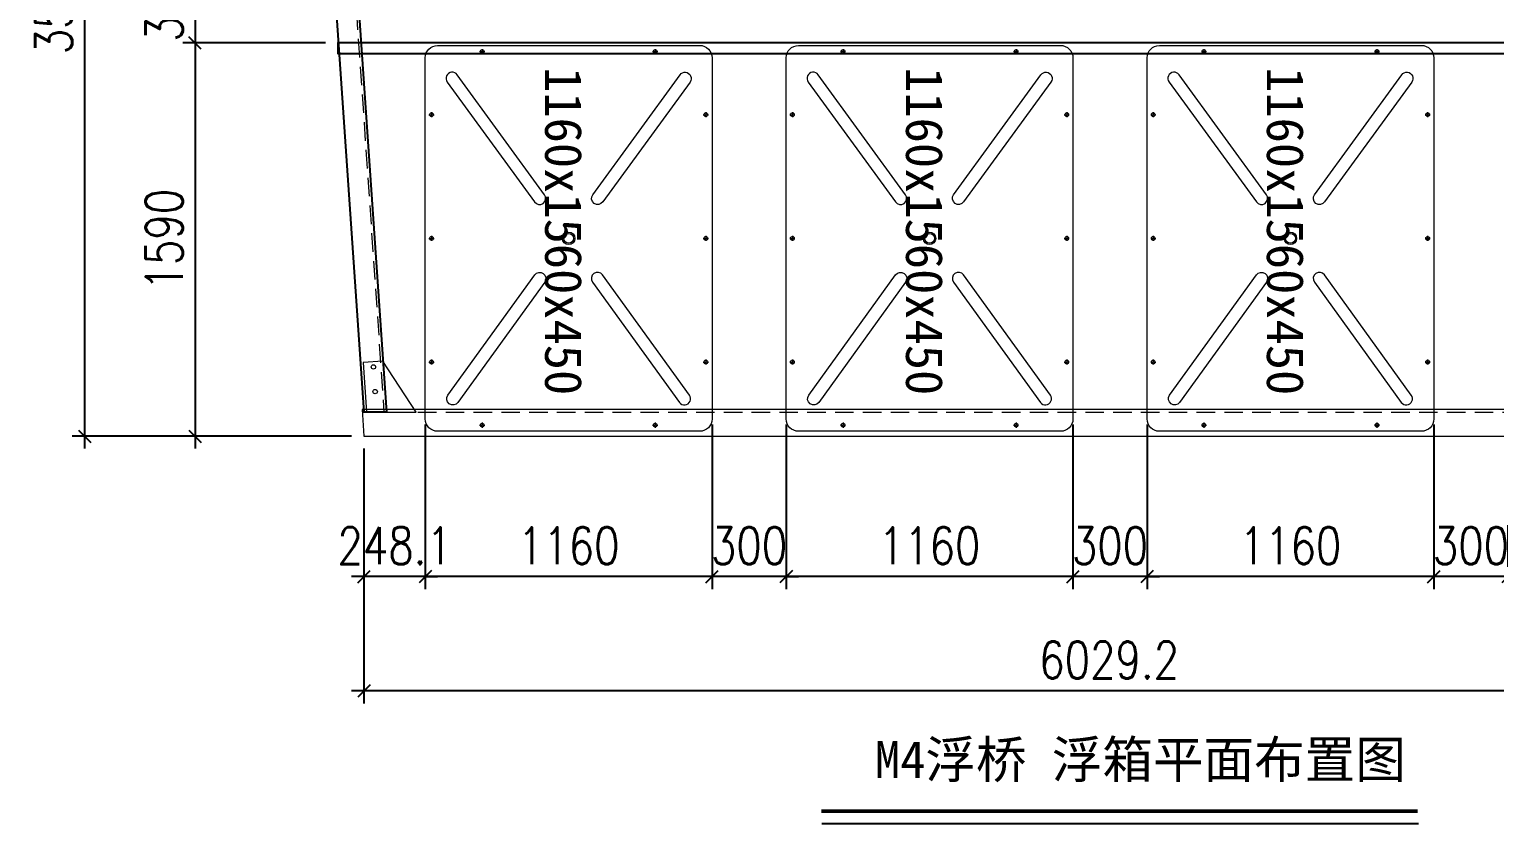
# Model space of a CAD drawing. Header units: millimetres. Extents: x 11827 to 862553, y 15071 to 134256.
# Drawn here: x 798674 to 804602, y 86541 to 89752 of the extents above; entities that cross this region are included whole.
import ezdxf

# ---------------------------------------------------------------- set-up
doc = ezdxf.new("R2010")
doc.units = ezdxf.units.MM
doc.linetypes.add('CENTER', pattern=[2, 1.25, -0.25, 0.25, -0.25])
doc.linetypes.add('HIDDEN', pattern=[0.375, 0.25, -0.125])
for name, color, linetype in [('00打印图框', 255, 'Continuous'), ('卡槽', 242, 'Continuous'), ('标注', 9, 'Continuous'), ('连接端梁', 130, 'Continuous')]:
    doc.layers.add(name, color=color, linetype=linetype)
for name, color, linetype, lineweight in [('加强板', 140, 'Continuous', 18), ('文本', 3, 'Continuous', 13), ('浮箱', 160, 'Continuous', 20), ('虚线', 8, 'Continuous', 0), ('铝主梁', 3, 'Continuous', 9)]:
    doc.layers.add(name, color=color, linetype=linetype, lineweight=lineweight)
doc.styles.add('Arial', font='')
doc.styles.add('HZTXT', font='txtw.shx', dxfattribs={"width": 0.8, "bigfont": 'hztxtw.shx'})
doc.styles.get('Arial').set_extended_font_data('STXihei')
doc.dimstyles.new('DIM-50', dxfattribs={"dimscale": 50, "dimtxt": 3, "dimasz": 1, "dimexe": 1, "dimexo": 1, "dimgap": 1, "dimtad": 1, "dimdec": 1, "dimdsep": 46, "dimtxsty": 'HZTXT', "dimblk": 'OBLIQUE', "dimblk1": 'ARCHTICK', "dimblk2": 'OBLIQUE', "dimcen": 0, "dimdle": 1, "dimclrd": 9, "dimclre": 9, "dimclrt": 2, "dimadec": 1, "dimazin": 0, "dimtfac": 1, "dimtdec": 1, "dimtix": 1, "dimtmove": 2, "dimatfit": 3, "dimldrblk": 'OBLIQUE', "dimfxl": 15, "dimtolj": 1, "dimtzin": 0, "dimarcsym": 1})

# ---------------------------------------------------------------- blocks, each defined once
blk = doc.blocks.new('_Oblique')
at = {"color": 0, "linetype": 'ByBlock', "lineweight": -2}
blk.add_line((-0.5, -0.5), (0.5, 0.5), dxfattribs=at)
blk = doc.blocks.new('*D375')
at = {"layer": 'Defpoints', "color": 0, "transparency": 16777216}
for p in [(804355.6, 88205, 0), (804655.6, 88205, 0), (804355.6, 87539.4)]:
    blk.add_point(p, dxfattribs=at)
at = {"layer": '标注', "color": 9, "lineweight": -2, "transparency": 16777216}
for p, q in [((804355.6, 88155), (804355.6, 87489.4)), ((804655.6, 88155), (804655.6, 87489.4)), ((804355.6, 87539.4), (804305.6, 87539.4)), ((804655.6, 87539.4), (804355.6, 87539.4)), ((804655.6, 87539.4), (804705.6, 87539.4))]:
    blk.add_line(p, q, dxfattribs=at)
at = {"layer": '标注', "color": 9, "lineweight": -2, "transparency": 16777216, "xscale": 50, "yscale": 50, "zscale": 50}
blk.add_blockref('_Oblique', (804355.6, 87539.4), dxfattribs=at)
at = {"layer": '标注', "color": 9, "lineweight": -2, "transparency": 16777216, "xscale": 50, "yscale": 50, "zscale": 50, "rotation": 180}
blk.add_blockref('_Oblique', (804655.6, 87539.4), dxfattribs=at)
at = {"layer": '标注', "color": 2, "transparency": 16777216, "insert": (804505.6, 87664.4), "char_height": 150, "attachment_point": 5, "style": 'HZTXT'}
blk.add_mtext('\\A1;300', dxfattribs=at)
blk = doc.blocks.new('_ArchTick')
at = {"color": 0, "linetype": 'ByBlock', "lineweight": 100, "const_width": 0.15}
blk.add_lwpolyline([(-0.5, -0.5), (0.5, 0.5)], dxfattribs=at)
blk = doc.blocks.new('*D395')
at = {"layer": 'Defpoints', "color": 0, "transparency": 16777216}
for p in [(803195.6, 88205, 0), (804355.6, 88205, 0), (803195.6, 87539.4)]:
    blk.add_point(p, dxfattribs=at)
at = {"layer": '标注', "color": 9, "lineweight": -2, "transparency": 16777216}
for p, q in [((803195.6, 88155), (803195.6, 87489.4)), ((804355.6, 88155), (804355.6, 87489.4)), ((804405.6, 87539.4), (803145.6, 87539.4))]:
    blk.add_line(p, q, dxfattribs=at)
at = {"layer": '标注', "color": 9, "lineweight": -2, "transparency": 16777216, "xscale": 50, "yscale": 50, "zscale": 50, "rotation": 180}
blk.add_blockref('_Oblique', (803195.6, 87539.4), dxfattribs=at)
at = {"layer": '标注', "color": 9, "lineweight": -2, "transparency": 16777216, "xscale": 50, "yscale": 50, "zscale": 50}
blk.add_blockref('_Oblique', (804355.6, 87539.4), dxfattribs=at)
at = {"layer": '标注', "color": 2, "transparency": 16777216, "insert": (803775.6, 87664.4), "char_height": 150, "attachment_point": 5, "style": 'HZTXT'}
blk.add_mtext('\\A1;1160', dxfattribs=at)
blk = doc.blocks.new('*D396')
at = {"layer": 'Defpoints', "color": 0, "transparency": 16777216}
for p in [(800275.6, 88205, 0), (801435.6, 88205, 0), (800275.6, 87539.4)]:
    blk.add_point(p, dxfattribs=at)
at = {"layer": '标注', "color": 9, "lineweight": -2, "transparency": 16777216}
for p, q in [((800275.6, 88155), (800275.6, 87489.4)), ((801435.6, 88155), (801435.6, 87489.4)), ((801485.6, 87539.4), (800225.6, 87539.4))]:
    blk.add_line(p, q, dxfattribs=at)
at = {"layer": '标注', "color": 9, "lineweight": -2, "transparency": 16777216, "xscale": 50, "yscale": 50, "zscale": 50, "rotation": 180}
blk.add_blockref('_Oblique', (800275.6, 87539.4), dxfattribs=at)
at = {"layer": '标注', "color": 9, "lineweight": -2, "transparency": 16777216, "xscale": 50, "yscale": 50, "zscale": 50}
blk.add_blockref('_Oblique', (801435.6, 87539.4), dxfattribs=at)
at = {"layer": '标注', "color": 2, "transparency": 16777216, "insert": (800855.6, 87664.4), "char_height": 150, "attachment_point": 5, "style": 'HZTXT'}
blk.add_mtext('\\A1;1160', dxfattribs=at)
blk = doc.blocks.new('*D376')
at = {"layer": 'Defpoints', "color": 0, "transparency": 16777216}
for p in [(800275.6, 88205, 0), (800027.6, 88107, 0), (800027.6, 87539.4)]:
    blk.add_point(p, dxfattribs=at)
at = {"layer": '标注', "color": 9, "lineweight": -2, "transparency": 16777216}
for p, q in [((800275.6, 88155), (800275.6, 87489.4)), ((800027.6, 88057), (800027.6, 87489.4)), ((800027.6, 87539.4), (799977.6, 87539.4)), ((800275.6, 87539.4), (800027.6, 87539.4)), ((800275.6, 87539.4), (800325.6, 87539.4))]:
    blk.add_line(p, q, dxfattribs=at)
at = {"layer": '标注', "color": 9, "lineweight": -2, "transparency": 16777216, "xscale": 50, "yscale": 50, "zscale": 50}
blk.add_blockref('_Oblique', (800027.6, 87539.4), dxfattribs=at)
at = {"layer": '标注', "color": 9, "lineweight": -2, "transparency": 16777216, "xscale": 50, "yscale": 50, "zscale": 50, "rotation": 180}
blk.add_blockref('_Oblique', (800275.6, 87539.4), dxfattribs=at)
at = {"layer": '标注', "color": 2, "transparency": 16777216, "insert": (800151.6, 87664.4), "char_height": 150, "attachment_point": 5, "style": 'HZTXT'}
blk.add_mtext('\\A1;248.1', dxfattribs=at)
blk = doc.blocks.new('*D385')
at = {"layer": 'Defpoints', "color": 0, "transparency": 16777216}
for p in [(799786.4, 91607, 0), (798897.2, 88107), (800027.6, 88107, 0)]:
    blk.add_point(p, dxfattribs=at)
at = {"layer": '标注', "color": 9, "lineweight": -2, "transparency": 16777216}
for p, q in [((798897.2, 91657), (798897.2, 88057)), ((799736.4, 91607), (798847.2, 91607)), ((799977.6, 88107), (798847.2, 88107))]:
    blk.add_line(p, q, dxfattribs=at)
at = {"layer": '标注', "color": 9, "lineweight": -2, "transparency": 16777216, "xscale": 50, "yscale": 50, "zscale": 50}
for p, rotation in [((798897.2, 91607), 90), ((798897.2, 88107), 270)]:
    blk.add_blockref('_Oblique', p, dxfattribs=dict(at, rotation=rotation))
at = {"layer": '标注', "color": 2, "transparency": 16777216, "insert": (798772.2, 89857), "char_height": 150, "attachment_point": 5, "rotation": 90, "style": 'HZTXT'}
blk.add_mtext('\\A1;3500', dxfattribs=at)
blk = doc.blocks.new('*D386')
at = {"layer": 'Defpoints', "color": 0, "transparency": 16777216}
for p in [(799898.3, 90017), (799344.2, 89697.1), (799921.7, 89697.1, 0)]:
    blk.add_point(p, dxfattribs=at)
at = {"layer": '标注', "color": 9, "lineweight": -2, "transparency": 16777216}
for p, q in [((799344.2, 90017), (799344.2, 90067)), ((799848.3, 90017), (799294.2, 90017)), ((799344.2, 90017), (799344.2, 89697.1)), ((799871.7, 89697.1), (799294.2, 89697.1)), ((799344.2, 89697.1), (799344.2, 89647.1))]:
    blk.add_line(p, q, dxfattribs=at)
at = {"layer": '标注', "color": 9, "lineweight": -2, "transparency": 16777216, "xscale": 50, "yscale": 50, "zscale": 50}
for p, rotation in [((799344.2, 90017), 270), ((799344.2, 89697.1), 90)]:
    blk.add_blockref('_Oblique', p, dxfattribs=dict(at, rotation=rotation))
at = {"layer": '标注', "color": 2, "transparency": 16777216, "insert": (799219.2, 89857), "char_height": 150, "attachment_point": 5, "rotation": 90, "style": 'HZTXT'}
blk.add_mtext('\\A1;320', dxfattribs=at)
blk = doc.blocks.new('*D388')
at = {"layer": 'Defpoints', "color": 0, "transparency": 16777216}
for p in [(799921.7, 89697.1, 0), (799344.2, 88107), (800027.6, 88107)]:
    blk.add_point(p, dxfattribs=at)
at = {"layer": '标注', "color": 9, "lineweight": -2, "transparency": 16777216}
for p, q in [((799871.7, 89697.1), (799294.2, 89697.1)), ((799344.2, 89747.1), (799344.2, 88057)), ((799977.6, 88107), (799294.2, 88107))]:
    blk.add_line(p, q, dxfattribs=at)
at = {"layer": '标注', "color": 9, "lineweight": -2, "transparency": 16777216, "xscale": 50, "yscale": 50, "zscale": 50}
for p, rotation in [((799344.2, 89697.1), 90), ((799344.2, 88107), 270)]:
    blk.add_blockref('_Oblique', p, dxfattribs=dict(at, rotation=rotation))
at = {"layer": '标注', "color": 2, "transparency": 16777216, "insert": (799219.2, 88902), "char_height": 150, "attachment_point": 5, "rotation": 90, "style": 'HZTXT'}
blk.add_mtext('\\A1;1590', dxfattribs=at)
blk = doc.blocks.new('*D389')
at = {"layer": 'Defpoints', "color": 0, "transparency": 16777216}
for p in [(802895.6, 88205, 0), (803195.6, 88205, 0), (802895.6, 87539.4)]:
    blk.add_point(p, dxfattribs=at)
at = {"layer": '标注', "color": 9, "lineweight": -2, "transparency": 16777216}
for p, q in [((802895.6, 88155), (802895.6, 87489.4)), ((803195.6, 88155), (803195.6, 87489.4)), ((802895.6, 87539.4), (802845.6, 87539.4)), ((803195.6, 87539.4), (802895.6, 87539.4)), ((803195.6, 87539.4), (803245.6, 87539.4))]:
    blk.add_line(p, q, dxfattribs=at)
at = {"layer": '标注', "color": 9, "lineweight": -2, "transparency": 16777216, "xscale": 50, "yscale": 50, "zscale": 50}
blk.add_blockref('_Oblique', (802895.6, 87539.4), dxfattribs=at)
at = {"layer": '标注', "color": 9, "lineweight": -2, "transparency": 16777216, "xscale": 50, "yscale": 50, "zscale": 50, "rotation": 180}
blk.add_blockref('_Oblique', (803195.6, 87539.4), dxfattribs=at)
at = {"layer": '标注', "color": 2, "transparency": 16777216, "insert": (803045.6, 87664.4), "char_height": 150, "attachment_point": 5, "style": 'HZTXT'}
blk.add_mtext('\\A1;300', dxfattribs=at)
blk = doc.blocks.new('*D397')
at = {"layer": 'Defpoints', "color": 0, "transparency": 16777216}
for p in [(801735.6, 88205, 0), (802895.6, 88205, 0), (801735.6, 87539.4)]:
    blk.add_point(p, dxfattribs=at)
at = {"layer": '标注', "color": 9, "lineweight": -2, "transparency": 16777216}
for p, q in [((801735.6, 88155), (801735.6, 87489.4)), ((802895.6, 88155), (802895.6, 87489.4)), ((802945.6, 87539.4), (801685.6, 87539.4))]:
    blk.add_line(p, q, dxfattribs=at)
at = {"layer": '标注', "color": 9, "lineweight": -2, "transparency": 16777216, "xscale": 50, "yscale": 50, "zscale": 50, "rotation": 180}
blk.add_blockref('_Oblique', (801735.6, 87539.4), dxfattribs=at)
at = {"layer": '标注', "color": 9, "lineweight": -2, "transparency": 16777216, "xscale": 50, "yscale": 50, "zscale": 50}
blk.add_blockref('_Oblique', (802895.6, 87539.4), dxfattribs=at)
at = {"layer": '标注', "color": 2, "transparency": 16777216, "insert": (802315.6, 87664.4), "char_height": 150, "attachment_point": 5, "style": 'HZTXT'}
blk.add_mtext('\\A1;1160', dxfattribs=at)
blk = doc.blocks.new('*D390')
at = {"layer": 'Defpoints', "color": 0, "transparency": 16777216}
for p in [(801435.6, 88205, 0), (801735.6, 88205, 0), (801435.6, 87539.4)]:
    blk.add_point(p, dxfattribs=at)
at = {"layer": '标注', "color": 9, "lineweight": -2, "transparency": 16777216}
for p, q in [((801435.6, 88155), (801435.6, 87489.4)), ((801735.6, 88155), (801735.6, 87489.4)), ((801435.6, 87539.4), (801385.6, 87539.4)), ((801735.6, 87539.4), (801435.6, 87539.4)), ((801735.6, 87539.4), (801785.6, 87539.4))]:
    blk.add_line(p, q, dxfattribs=at)
at = {"layer": '标注', "color": 9, "lineweight": -2, "transparency": 16777216, "xscale": 50, "yscale": 50, "zscale": 50}
blk.add_blockref('_Oblique', (801435.6, 87539.4), dxfattribs=at)
at = {"layer": '标注', "color": 9, "lineweight": -2, "transparency": 16777216, "xscale": 50, "yscale": 50, "zscale": 50, "rotation": 180}
blk.add_blockref('_Oblique', (801735.6, 87539.4), dxfattribs=at)
at = {"layer": '标注', "color": 2, "transparency": 16777216, "insert": (801585.6, 87664.4), "char_height": 150, "attachment_point": 5, "style": 'HZTXT'}
blk.add_mtext('\\A1;300', dxfattribs=at)
blk = doc.blocks.new('*U497')
at = {"layer": '浮箱', "color": 5, "linetype": 'Continuous'}
for p, q in [((-729.9, 579.9), (730.1, 579.9)), ((-779.9, -530.1), (-779.9, 529.9)), ((780.1, 529.9), (780.1, -530.1)), ((730.1, -580.1), (-729.9, -580.1))]:
    blk.add_line(p, q, dxfattribs=at)
at = {"layer": '浮箱', "color": 1, "linetype": 'CENTER', "ltscale": 9.652}
for p, q in [((-489.5, 554.9), (-510.4, 554.9)), ((-499.9, 565.4), (-499.9, 544.5)), ((10.5, 554.9), (-10.4, 554.9)), ((0.1, 565.4), (0.1, 544.5)), ((510.5, 554.9), (489.6, 554.9)), ((500.1, 565.4), (500.1, 544.5)), ((-754.9, 360.4), (-754.9, 339.5)), ((755.1, 360.4), (755.1, 339.5)), ((-744.5, 349.9), (-765.4, 349.9)), ((765.5, 349.9), (744.6, 349.9)), ((-744.5, -350.1), (-765.4, -350.1)), ((-754.9, -339.6), (-754.9, -360.5)), ((765.5, -350.1), (744.6, -350.1)), ((755.1, -339.6), (755.1, -360.5)), ((-489.5, -555.1), (-510.4, -555.1)), ((-499.9, -544.6), (-499.9, -565.5)), ((10.5, -555.1), (-10.4, -555.1)), ((0.1, -544.6), (0.1, -565.5)), ((510.5, -555.1), (489.6, -555.1)), ((500.1, -544.6), (500.1, -565.5))]:
    blk.add_line(p, q, dxfattribs=at)
at = {"layer": '浮箱', "linetype": 'Continuous'}
for p, q in [((601, 580), (601, 579.9)), ((605.8, 579.9), (605.8, 580)), ((605.9, 579.9), (605.9, 580)), ((606.1, 579.9), (606.1, 580)), ((606.7, 580), (606.7, 579.9)), ((606.7, 580), (606.7, 579.9)), ((607.1, 580), (607.1, 579.9)), ((612.5, 579.9), (612.5, 580.1)), ((-779.9, 412.4), (-780.1, 412.4)), ((-780, 407), (-779.9, 407)), ((-780, 406.6), (-779.9, 406.6)), ((-780, 406.6), (-779.9, 406.6)), ((-779.9, 405.9), (-780, 405.9)), ((-779.9, 405.7), (-780, 405.7)), ((-779.9, 405.7), (-780, 405.7)), ((-780, 400.9), (-779.9, 400.9))]:
    blk.add_line(p, q, dxfattribs=at)
at = {"layer": '浮箱', "color": 5, "linetype": 'Continuous'}
for points in [[(-663, 448.2, -1), (-633.7, 488.7), (-147.4, 137.3, -0.999989), (-176.7, 96.8), (-663, 448.2)], [(661.6, 450.5, 1), (632.2, 490.9), (147.1, 137.8, 0.999989), (176.5, 97.4), (661.6, 450.5)], [(-663, -448.3, 1), (-633.7, -488.8), (-147.4, -137.5, 0.999989), (-176.7, -96.9), (-663, -448.3)], [(661.6, -450.6, -1), (632.2, -491), (147.1, -138, -0.999989), (176.5, -97.5), (661.6, -450.6)]]:
    blk.add_lwpolyline(points, format="xyb", dxfattribs=at)
blk.add_lwpolyline([(14.8, 20.2), (14.8, 20.2)], dxfattribs=at)
at = {"layer": '浮箱', "color": 9, "linetype": 'Continuous'}
for centre in [(-499.9, 554.9), (0.1, 554.9), (500.1, 554.9), (-754.9, 349.9), (755.1, 349.9), (-754.9, -350.1), (755.1, -350.1), (-499.9, -555.1), (0.1, -555.1), (500.1, -555.1)]:
    blk.add_circle(centre, 7.5, dxfattribs=at)
at = {"layer": '浮箱', "color": 5, "linetype": 'Continuous'}
for radius in [25, 20]:
    blk.add_circle((0.1, -0.1), radius, dxfattribs=at)
at = {"layer": '浮箱', "color": 5, "linetype": 'Continuous', "extrusion": (0, 0, -1)}
for centre, start, end in [((729.9, 529.9), 0, 90), ((-730.1, 529.9), 90, 180), ((729.9, -530.1), 270, 0), ((-730.1, -530.1), 180, 270)]:
    blk.add_arc(centre, 50, start, end, dxfattribs=at)
blk = doc.blocks.new('*U496')
at = {"color": 0, "linetype": 'ByBlock', "lineweight": -2, "transparency": 16777216}
blk.add_blockref('*U497', (0, 0), dxfattribs=at)
blk = doc.blocks.new('*U502')
at = {"layer": '浮箱', "color": 5, "linetype": 'Continuous'}
for p, q in [((-729.9, 579.9), (730.1, 579.9)), ((-779.9, -530.1), (-779.9, 529.9)), ((780.1, 529.9), (780.1, -530.1)), ((730.1, -580.1), (-729.9, -580.1))]:
    blk.add_line(p, q, dxfattribs=at)
at = {"layer": '浮箱', "color": 1, "linetype": 'CENTER', "ltscale": 9.652}
for p, q in [((-489.5, 554.9), (-510.4, 554.9)), ((-499.9, 565.4), (-499.9, 544.5)), ((10.5, 554.9), (-10.4, 554.9)), ((0.1, 565.4), (0.1, 544.5)), ((510.5, 554.9), (489.6, 554.9)), ((500.1, 565.4), (500.1, 544.5)), ((-754.9, 360.4), (-754.9, 339.5)), ((755.1, 360.4), (755.1, 339.5)), ((-744.5, 349.9), (-765.4, 349.9)), ((765.5, 349.9), (744.6, 349.9)), ((-744.5, -350.1), (-765.4, -350.1)), ((-754.9, -339.6), (-754.9, -360.5)), ((765.5, -350.1), (744.6, -350.1)), ((755.1, -339.6), (755.1, -360.5)), ((-489.5, -555.1), (-510.4, -555.1)), ((-499.9, -544.6), (-499.9, -565.5)), ((10.5, -555.1), (-10.4, -555.1)), ((0.1, -544.6), (0.1, -565.5)), ((510.5, -555.1), (489.6, -555.1)), ((500.1, -544.6), (500.1, -565.5))]:
    blk.add_line(p, q, dxfattribs=at)
at = {"layer": '浮箱', "linetype": 'Continuous'}
for p, q in [((601, 580), (601, 579.9)), ((605.8, 579.9), (605.8, 580)), ((605.9, 579.9), (605.9, 580)), ((606.1, 579.9), (606.1, 580)), ((606.7, 580), (606.7, 579.9)), ((606.7, 580), (606.7, 579.9)), ((607.1, 580), (607.1, 579.9)), ((612.5, 579.9), (612.5, 580.1)), ((-779.9, 412.4), (-780.1, 412.4)), ((-780, 407), (-779.9, 407)), ((-780, 406.6), (-779.9, 406.6)), ((-780, 406.6), (-779.9, 406.6)), ((-779.9, 405.9), (-780, 405.9)), ((-779.9, 405.7), (-780, 405.7)), ((-779.9, 405.7), (-780, 405.7)), ((-780, 400.9), (-779.9, 400.9))]:
    blk.add_line(p, q, dxfattribs=at)
at = {"layer": '浮箱', "color": 5, "linetype": 'Continuous'}
for points in [[(-663, 448.2, -1), (-633.7, 488.7), (-147.4, 137.3, -0.999989), (-176.7, 96.8), (-663, 448.2)], [(661.6, 450.5, 1), (632.2, 490.9), (147.1, 137.8, 0.999989), (176.5, 97.4), (661.6, 450.5)], [(-663, -448.3, 1), (-633.7, -488.8), (-147.4, -137.5, 0.999989), (-176.7, -96.9), (-663, -448.3)], [(661.6, -450.6, -1), (632.2, -491), (147.1, -138, -0.999989), (176.5, -97.5), (661.6, -450.6)]]:
    blk.add_lwpolyline(points, format="xyb", dxfattribs=at)
blk.add_lwpolyline([(14.8, 20.2), (14.8, 20.2)], dxfattribs=at)
at = {"layer": '浮箱', "color": 9, "linetype": 'Continuous'}
for centre in [(-499.9, 554.9), (0.1, 554.9), (500.1, 554.9), (-754.9, 349.9), (755.1, 349.9), (-754.9, -350.1), (755.1, -350.1), (-499.9, -555.1), (0.1, -555.1), (500.1, -555.1)]:
    blk.add_circle(centre, 7.5, dxfattribs=at)
at = {"layer": '浮箱', "color": 5, "linetype": 'Continuous'}
for radius in [25, 20]:
    blk.add_circle((0.1, -0.1), radius, dxfattribs=at)
at = {"layer": '浮箱', "color": 5, "linetype": 'Continuous', "extrusion": (0, 0, -1)}
for centre, start, end in [((729.9, 529.9), 0, 90), ((-730.1, 529.9), 90, 180), ((729.9, -530.1), 270, 0), ((-730.1, -530.1), 180, 270)]:
    blk.add_arc(centre, 50, start, end, dxfattribs=at)
blk = doc.blocks.new('*U501')
at = {"color": 0, "linetype": 'ByBlock', "lineweight": -2, "transparency": 16777216}
blk.add_blockref('*U502', (0, 0), dxfattribs=at)
blk = doc.blocks.new('*U493')
at = {"layer": '浮箱', "color": 5, "linetype": 'Continuous'}
for p, q in [((-729.9, 579.9), (730.1, 579.9)), ((-779.9, -530.1), (-779.9, 529.9)), ((780.1, 529.9), (780.1, -530.1)), ((730.1, -580.1), (-729.9, -580.1))]:
    blk.add_line(p, q, dxfattribs=at)
at = {"layer": '浮箱', "color": 1, "linetype": 'CENTER', "ltscale": 9.652}
for p, q in [((-489.5, 554.9), (-510.4, 554.9)), ((-499.9, 565.4), (-499.9, 544.5)), ((10.5, 554.9), (-10.4, 554.9)), ((0.1, 565.4), (0.1, 544.5)), ((510.5, 554.9), (489.6, 554.9)), ((500.1, 565.4), (500.1, 544.5)), ((-754.9, 360.4), (-754.9, 339.5)), ((755.1, 360.4), (755.1, 339.5)), ((-744.5, 349.9), (-765.4, 349.9)), ((765.5, 349.9), (744.6, 349.9)), ((-744.5, -350.1), (-765.4, -350.1)), ((-754.9, -339.6), (-754.9, -360.5)), ((765.5, -350.1), (744.6, -350.1)), ((755.1, -339.6), (755.1, -360.5)), ((-489.5, -555.1), (-510.4, -555.1)), ((-499.9, -544.6), (-499.9, -565.5)), ((10.5, -555.1), (-10.4, -555.1)), ((0.1, -544.6), (0.1, -565.5)), ((510.5, -555.1), (489.6, -555.1)), ((500.1, -544.6), (500.1, -565.5))]:
    blk.add_line(p, q, dxfattribs=at)
at = {"layer": '浮箱', "linetype": 'Continuous'}
for p, q in [((601, 580), (601, 579.9)), ((605.8, 579.9), (605.8, 580)), ((605.9, 579.9), (605.9, 580)), ((606.1, 579.9), (606.1, 580)), ((606.7, 580), (606.7, 579.9)), ((606.7, 580), (606.7, 579.9)), ((607.1, 580), (607.1, 579.9)), ((612.5, 579.9), (612.5, 580.1)), ((-779.9, 412.4), (-780.1, 412.4)), ((-780, 407), (-779.9, 407)), ((-780, 406.6), (-779.9, 406.6)), ((-780, 406.6), (-779.9, 406.6)), ((-779.9, 405.9), (-780, 405.9)), ((-779.9, 405.7), (-780, 405.7)), ((-779.9, 405.7), (-780, 405.7)), ((-780, 400.9), (-779.9, 400.9))]:
    blk.add_line(p, q, dxfattribs=at)
at = {"layer": '浮箱', "color": 5, "linetype": 'Continuous'}
for points in [[(-663, 448.2, -1), (-633.7, 488.7), (-147.4, 137.3, -0.999989), (-176.7, 96.8), (-663, 448.2)], [(661.6, 450.5, 1), (632.2, 490.9), (147.1, 137.8, 0.999989), (176.5, 97.4), (661.6, 450.5)], [(-663, -448.3, 1), (-633.7, -488.8), (-147.4, -137.5, 0.999989), (-176.7, -96.9), (-663, -448.3)], [(661.6, -450.6, -1), (632.2, -491), (147.1, -138, -0.999989), (176.5, -97.5), (661.6, -450.6)]]:
    blk.add_lwpolyline(points, format="xyb", dxfattribs=at)
blk.add_lwpolyline([(14.8, 20.2), (14.8, 20.2)], dxfattribs=at)
at = {"layer": '浮箱', "color": 9, "linetype": 'Continuous'}
for centre in [(-499.9, 554.9), (0.1, 554.9), (500.1, 554.9), (-754.9, 349.9), (755.1, 349.9), (-754.9, -350.1), (755.1, -350.1), (-499.9, -555.1), (0.1, -555.1), (500.1, -555.1)]:
    blk.add_circle(centre, 7.5, dxfattribs=at)
at = {"layer": '浮箱', "color": 5, "linetype": 'Continuous'}
for radius in [25, 20]:
    blk.add_circle((0.1, -0.1), radius, dxfattribs=at)
at = {"layer": '浮箱', "color": 5, "linetype": 'Continuous', "extrusion": (0, 0, -1)}
for centre, start, end in [((729.9, 529.9), 0, 90), ((-730.1, 529.9), 90, 180), ((729.9, -530.1), 270, 0), ((-730.1, -530.1), 180, 270)]:
    blk.add_arc(centre, 50, start, end, dxfattribs=at)
blk = doc.blocks.new('*U492')
at = {"color": 0, "linetype": 'ByBlock', "lineweight": -2, "transparency": 16777216}
blk.add_blockref('*U493', (0, 0), dxfattribs=at)
blk = doc.blocks.new('jrtydf')
at = {"layer": '加强板', "color": 5, "elevation": 0}
blk.add_lwpolyline([(766747.5, 88205), (766947.5, 88205), (766813.6, 88410.1), (766733.8, 88404.6)], close=True, dxfattribs=at)
at = {"layer": '加强板', "color": 5}
for centre in [(766775.1, 88387.4, 0), (766781.9, 88287.6, 0)]:
    blk.add_circle(centre, 9, dxfattribs=at)
at = {"layer": '卡槽', "color": 22, "ltscale": 5000, "elevation": 0}
blk.add_lwpolyline([(773760.9, 89655.1), (773760.9, 89697.1), (766630.9, 89697.1), (766630.9, 89655.1)], close=True, dxfattribs=at)
at = {"layer": '虚线', "color": 1, "linetype": 'HIDDEN', "ltscale": 300}
for p, q in [((766590.1, 91509, 0), (766817.7, 88205, 0)), ((766730, 88205, 0), (772830, 88205, 0))]:
    blk.add_line(p, q, dxfattribs=at)
at = {"layer": '连接端梁', "elevation": 0}
blk.add_lwpolyline([(766737.5, 88205), (766509.9, 91509), (766600.1, 91509), (766827.7, 88205)], close=True, dxfattribs=at)
at = {"layer": '铝主梁', "color": 3, "elevation": 0}
blk.add_lwpolyline([(766736.7, 88107.1), (772766, 88107), (772836.6, 88215), (766729.3, 88215)], close=True, dxfattribs=at)
at = {"rotation": 90.00000000000001}
for name, p in [('*U501', (767564.7, 88907, 0)), ('*U492', (769024.7, 88907, 0)), ('*U496', (770484.7, 88907, 0))]:
    blk.add_blockref(name, p, dxfattribs=at)
at = {"layer": '文本', "color": 3, "char_height": 150, "width": 649.718, "attachment_point": 7, "rotation": 270, "style": 'Arial'}
for insert in [(767467.1, 89640.3, 0), (768927.1, 89640.3, 0), (770387.1, 89640.3, 0)]:
    blk.add_mtext('\\pxi0.27373;1160x1560x450          ', dxfattribs=dict(at, insert=insert))
blk = doc.blocks.new('*D729')
at = {"layer": 'Defpoints', "color": 0, "transparency": 16777216}
for p in [(800027.6, 88107, 0), (806056.8, 88107, 0), (800027.6, 87077.3)]:
    blk.add_point(p, dxfattribs=at)
at = {"layer": '标注', "color": 9, "lineweight": -2, "transparency": 16777216}
for p, q in [((800027.6, 88057), (800027.6, 87027.3)), ((806056.8, 88057), (806056.8, 87027.3)), ((806106.8, 87077.3), (799977.6, 87077.3))]:
    blk.add_line(p, q, dxfattribs=at)
at = {"layer": '标注', "color": 9, "lineweight": -2, "transparency": 16777216, "xscale": 50, "yscale": 50, "zscale": 50, "rotation": 180}
blk.add_blockref('_Oblique', (800027.6, 87077.3), dxfattribs=at)
at = {"layer": '标注', "color": 9, "lineweight": -2, "transparency": 16777216, "xscale": 50, "yscale": 50, "zscale": 50}
blk.add_blockref('_Oblique', (806056.8, 87077.3), dxfattribs=at)
at = {"layer": '标注', "color": 2, "transparency": 16777216, "insert": (803042.2, 87202.3), "char_height": 150, "attachment_point": 5, "style": 'HZTXT'}
blk.add_mtext('\\A1;6029.2', dxfattribs=at)

msp = doc.modelspace()

# ---------------------------------------------------------------- linework, layer by layer
msp.add_line((804293.03, 86540.8), (801880.12, 86540.8))
at = {"const_width": 15}
msp.add_lwpolyline([(804290.69, 86590.78), (801877.69, 86590.78)], dxfattribs=at)

# ---------------------------------------------------------------- block references
msp.add_blockref('jrtydf', (33290.82, 0))

# ---------------------------------------------------------------- texts
at = {"layer": '00打印图框', "color": 6, "insert": (804242.38, 86875.23), "char_height": 150, "width": 4015.3903, "attachment_point": 3, "style": 'Arial'}
msp.add_mtext('M4{\\fSimSun|b0|i0|c134|p2;浮桥 浮箱平面布置图}', dxfattribs=at)

# ---------------------------------------------------------------- dimensions: what is measured, and where the dimension line sits
at = {"layer": '标注'}
for base, p1, p2, angle, picture, middle in [((798897.21, 88107.04), (799786.42, 91607.04, 0), (800027.56, 88107.04, 0), 90, '*D385', (798772.21, 89857.04)), ((799344.17, 89697.06), (799898.34, 90017.02), (799921.72, 89697.06, 0), 90, '*D386', (799219.17, 89857.04)), ((799344.17, 88107.04, 0), (799921.72, 89697.06, 0), (800027.56, 88107.04, 0), 90, '*D388', (799219.17, 88902.05, 0)), ((800027.5574, 87539.3988), (800275.6098, 88205.0385, 0.001), (800027.5574, 88107.0406, 0.0005), 180, '*D376', (800151.5836, 87664.3988)), ((800275.61, 87539.4), (801435.61, 88205.04, 0), (800275.61, 88205.04, 0), 180, '*D396', (800855.61, 87664.4)), ((801435.61, 87539.4), (801735.61, 88205.04, 0), (801435.61, 88205.04, 0), 180, '*D390', (801585.61, 87664.4)), ((801735.61, 87539.4), (802895.61, 88205.04, 0), (801735.61, 88205.04, 0), 180, '*D397', (802315.61, 87664.4)), ((802895.61, 87539.4), (803195.61, 88205.04, 0), (802895.61, 88205.04, 0), 180, '*D389', (803045.61, 87664.4)), ((803195.61, 87539.4), (804355.61, 88205.04, 0), (803195.61, 88205.04, 0), 180, '*D395', (803775.61, 87664.4)), ((804355.61, 87539.4), (804655.61, 88205.04, 0), (804355.61, 88205.04, 0), 180, '*D375', (804505.61, 87664.4))]:
    dim = msp.add_linear_dim(base=base, p1=p1, p2=p2, angle=angle, dimstyle='DIM-50', dxfattribs=at)
    dim.commit()
    dim.dimension.update_dxf_attribs({"geometry": picture, "text_midpoint": middle})
dim = msp.add_linear_dim(base=(800027.56, 87077.33), p1=(806056.8, 88107.04, 0), p2=(800027.56, 88107.04, 0), dimstyle='DIM-50', dxfattribs=at)
dim.commit()
dim.dimension.update_dxf_attribs({"geometry": '*D729', "text_midpoint": (803042.18, 87202.33)})

doc.saveas('drawing.dxf')
